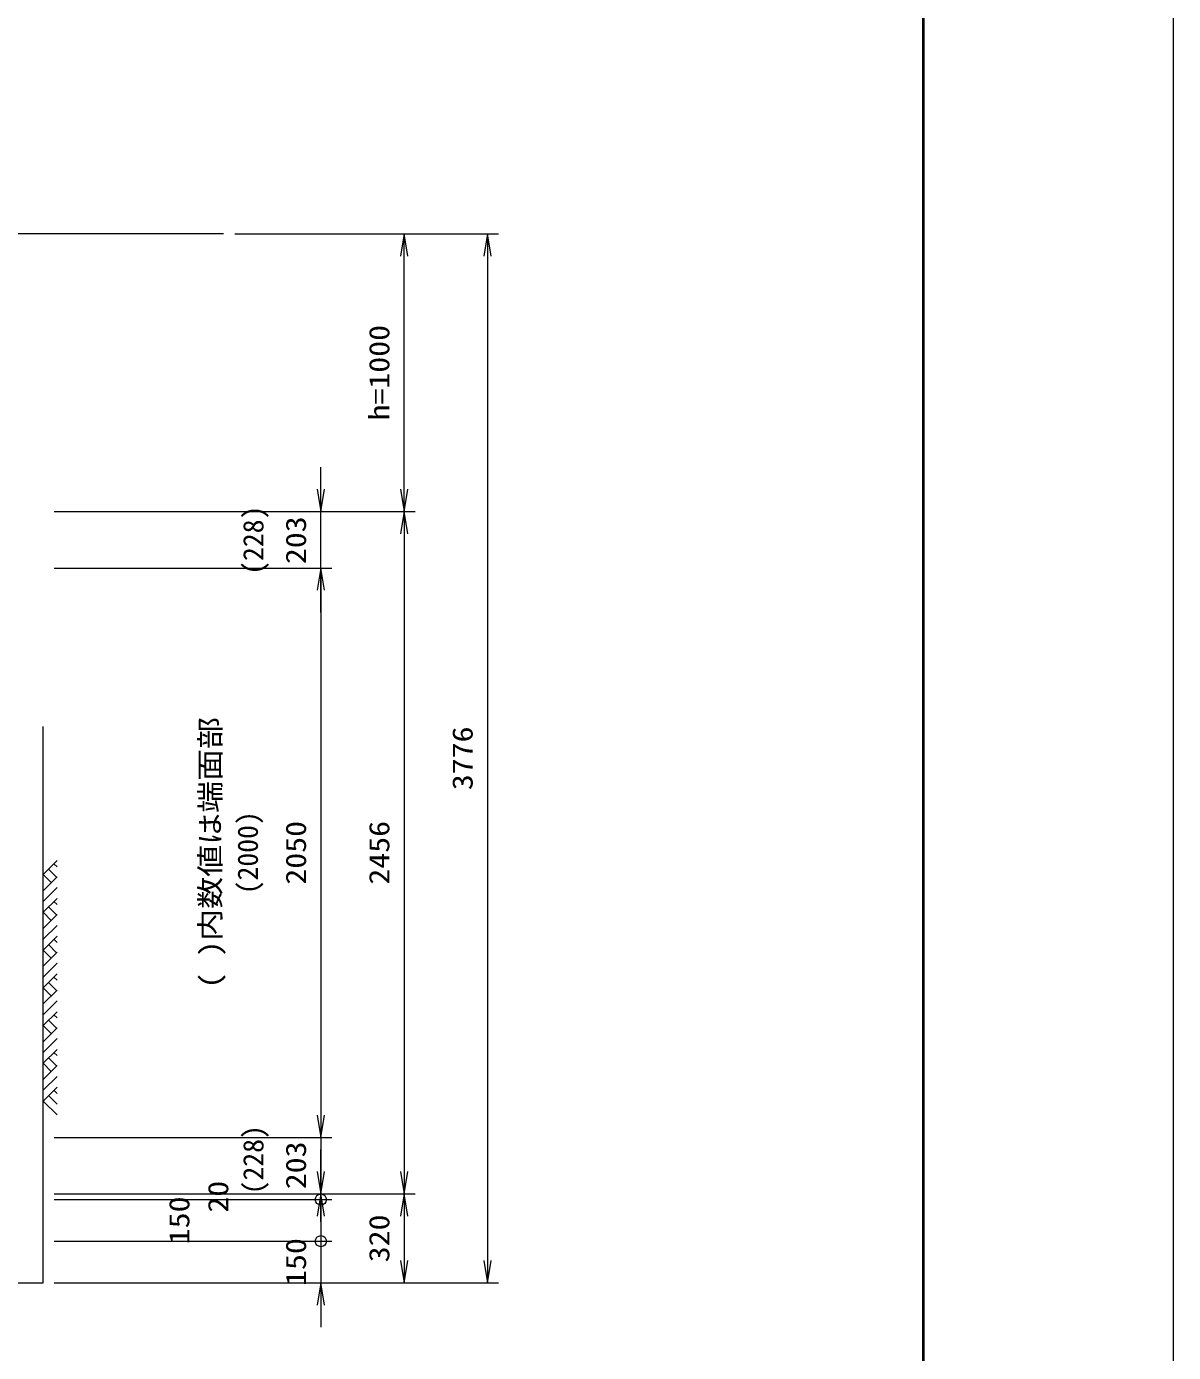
# Model space of a CAD drawing. Units: millimetres at full size. Extents: x 37600 to 71200, y -83280 to -59520.
# Drawn here: x 67070 to 71200, y -68297 to -63524 of the extents above; entities that cross this region are included whole.
import ezdxf
from ezdxf.enums import TextEntityAlignment as Align

# ---------------------------------------------------------------- set-up
doc = ezdxf.new("R2010")
doc.units = ezdxf.units.MM
doc.header["$LTSCALE"] = 80.0044
for name, color, linetype, lineweight in [('0_2', 4, 'Continuous', 13), ('Defpoints_5', 5, 'Continuous', 13), ('図枠', 1, 'Continuous', 40), ('寸法', 6, 'Continuous', 13), ('ﾊｯﾁﾝｸﾞ', 4, 'Continuous', 9)]:
    doc.layers.add(name, color=color, linetype=linetype, lineweight=lineweight)
doc.styles.add('ＭＳ ゴシック', font='')
doc.styles.get('ＭＳ ゴシック').set_extended_font_data('MS Gothic')

# ---------------------------------------------------------------- blocks, each defined once
blk = doc.blocks.new('open_arrow')
at = {"color": 0, "linetype": 'Continuous', "lineweight": -2}
blk.add_lwpolyline([(7.5, 1.25), (0, 0), (7.5, -1.25)], dxfattribs=at)
blk = doc.blocks.new('dimension_origin')
at = {"color": 0, "linetype": 'Continuous', "lineweight": -2}
blk.add_circle((0, 0), 1.25, dxfattribs=at)

msp = doc.modelspace()

# ---------------------------------------------------------------- linework, layer by layer
at = {"layer": '0_2'}
msp.add_line((67780, -64270), (53100, -64270), dxfattribs=at)
msp.add_lwpolyline([(65780, -68046), (67130, -68046), (67130, -66043)], dxfattribs=at)
at = {"layer": 'Defpoints_5'}
msp.add_lwpolyline([(37600, -83280), (71200, -83280), (71200, -59520), (37600, -59520)], close=True, dxfattribs=at)
at = {"layer": '図枠'}
msp.add_lwpolyline([(38500, -82380), (70300, -82380), (70300, -60420), (38500, -60420)], close=True, dxfattribs=at)
at = {"layer": '寸法'}
for p, q in [((67820, -64270), (68770, -64270)), ((67820, -64270), (68470, -64270)), ((68430, -65270), (68430, -64270)), ((68730, -64270), (68730, -68046)), ((68130, -65633), (68130, -65110)), ((67170, -65270), (68470, -65270)), ((67170, -65270), (68470, -65270)), ((67170, -65270), (68170, -65270)), ((68430, -65270), (68430, -67726)), ((67170, -65473), (68170, -65473)), ((67170, -65473), (68170, -65473)), ((68130, -65473), (68130, -67523)), ((68130, -67363), (68130, -67886)), ((67170, -67523), (68170, -67523)), ((67170, -67523), (68170, -67523)), ((68130, -67826), (68130, -67566)), ((67170, -67726), (68470, -67726)), ((67170, -67726), (68170, -67726)), ((67170, -67726), (68470, -67726)), ((67170, -67726), (68170, -67726)), ((67170, -67746), (68170, -67746)), ((67170, -67746), (68170, -67746)), ((68130, -67746), (68130, -67896)), ((68430, -67726), (68430, -68046)), ((68130, -67816), (68130, -68206)), ((67170, -67896), (68170, -67896)), ((67170, -67896), (68170, -67896)), ((67170, -68046), (68770, -68046)), ((67170, -68046), (68470, -68046)), ((67170, -68046), (68170, -68046))]:
    msp.add_line(p, q, dxfattribs=at)
at = {"layer": 'ﾊｯﾁﾝｸﾞ'}
for p, q in [((67130, -66576.36), (67180, -66526.36)), ((67159.05, -66605.41), (67130, -66576.36)), ((67178.5, -66585.97), (67149.44, -66556.91)), ((67180, -66548.58), (67168.89, -66537.47)), ((67130, -66634.46), (67180, -66584.46)), ((67130, -66673.35), (67180, -66623.35)), ((67130, -66712.24), (67180, -66662.24)), ((67180, -66684.46), (67168.89, -66673.35)), ((67159.05, -66741.29), (67130, -66712.24)), ((67130, -66770.34), (67180, -66720.34)), ((67178.5, -66721.85), (67149.44, -66692.8)), ((67130, -66809.23), (67180, -66759.23)), ((67130, -66848.12), (67180, -66798.12)), ((67180, -66820.34), (67168.89, -66809.23)), ((67159.05, -66877.17), (67130, -66848.12)), ((67130, -66906.23), (67180, -66856.23)), ((67178.5, -66857.73), (67149.44, -66828.68)), ((67130, -66945.12), (67180, -66895.12)), ((67130, -66984.01), (67180, -66934.01)), ((67180, -66956.23), (67168.89, -66945.12)), ((67159.05, -67013.06), (67130, -66984.01)), ((67130, -67042.11), (67180, -66992.11)), ((67178.5, -66993.61), (67149.44, -66964.56)), ((67130, -67081), (67180, -67031)), ((67130, -67119.89), (67180, -67069.89)), ((67178.5, -67129.49), (67149.44, -67100.44)), ((67180, -67092.11), (67168.89, -67081)), ((67159.05, -67148.94), (67130, -67119.89)), ((67130, -67177.99), (67180, -67127.99)), ((67130, -67216.88), (67180, -67166.88)), ((67130, -67255.77), (67180, -67205.77)), ((67178.5, -67265.38), (67149.44, -67236.32)), ((67180, -67227.99), (67168.89, -67216.88)), ((67159.05, -67284.82), (67130, -67255.77)), ((67130, -67313.87), (67180, -67263.87)), ((67130, -67352.76), (67180, -67302.76)), ((67130, -67391.65), (67180, -67341.65)), ((67180, -67402.76), (67149.44, -67372.21)), ((67180, -67363.87), (67168.89, -67352.76)), ((67180, -67441.65), (67130, -67391.65))]:
    msp.add_line(p, q, dxfattribs=at)

# ---------------------------------------------------------------- block references
at = {"layer": '寸法'}
for name, p, xscale, yscale, rotation in [('open_arrow', (68430, -64270), 10.7, 10.7, 270), ('open_arrow', (68730, -64270), 10.7, 10.7, 270), ('open_arrow', (68130, -65270), 10.7, 10.7, 90), ('open_arrow', (68430, -65270), 10.7, 10.7, 90), ('open_arrow', (68430, -65270), 10.7, 10.7, 270), ('open_arrow', (68130, -65473), 10.7, 10.7, 270), ('open_arrow', (68130, -65473), 10.7, 10.7, 270), ('open_arrow', (68130, -67523), 10.7, 10.7, 90), ('open_arrow', (68130, -67523), 10.7, 10.7, 90), ('open_arrow', (68130, -67726), 10.7, 10.7, 90), ('open_arrow', (68430, -67726), 10.7, 10.7, 90), ('dimension_origin', (68130, -67746), 16, 16, 270), ('dimension_origin', (68130, -67746), 16, 16, 270), ('open_arrow', (68130, -67726), 10.7, 10.7, 270), ('open_arrow', (68430, -67726), 10.7, 10.7, 270), ('dimension_origin', (68130, -67896), 16, 16, 90), ('dimension_origin', (68130, -67896), 16, 16, 90), ('open_arrow', (68430, -68046), 10.7, 10.7, 90), ('open_arrow', (68730, -68046), 10.7, 10.7, 90), ('open_arrow', (68130, -68046), 10.7, 10.7, 270)]:
    msp.add_blockref(name, p, dxfattribs=dict(at, xscale=xscale, yscale=yscale, rotation=rotation))

# ---------------------------------------------------------------- texts
at = {"layer": '寸法', "style": 'ＭＳ ゴシック', "width": 1.15}
for s, p in [('h=1000', (68340, -64770)), ('203', (68040, -65373)), ('3776', (68640, -66158)), ('2050', (68040, -66498)), ('2456', (68340, -66498)), ('203', (68040, -67623)), ('20', (67760, -67736)), ('150', (67620, -67821)), ('320', (68340, -67886)), ('150', (68040, -67971))]:
    msp.add_text(s, height=73.31, rotation=90, dxfattribs=at).set_placement(p, align=Align.MIDDLE_CENTER)
at = {"layer": '寸法', "color": 3, "style": 'ＭＳ ゴシック'}
for s, p in [('(228)', (67850, -65373)), ('(2000)', (67830, -66498)), ('(228)', (67850, -67603))]:
    msp.add_text(s, height=73.31, rotation=90, dxfattribs=at).set_placement(p, align=Align.TOP_CENTER)
at = {"layer": '寸法', "color": 3, "style": 'ＭＳ ゴシック', "width": 1.15}
msp.add_text('( )内数値は端面部', height=73.31, rotation=90, dxfattribs=at).set_placement((67790, -66498), align=Align.BOTTOM_CENTER)

doc.saveas('drawing.dxf')
